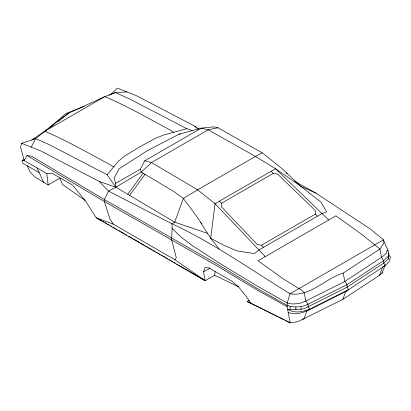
<?xml version="1.0" encoding="UTF-8"?>
<svg xmlns="http://www.w3.org/2000/svg" width="411" height="411" viewBox="0 0 411 411"><rect width="100%" height="100%" fill="white"/><g stroke="black" fill="none" stroke-linecap="round" stroke-linejoin="round"><path stroke-width="0.62" d="M385.097 265.131L382.107 273.099L379.574 275.267L342.918 299.331L298.16 321.566L290.145 322.918L287.161 306.74L287.222 302.994L290.027 293.752L383.448 239.819L387.373 248.979L386.499 253.284L381.429 257.404L344.772 281.468L305.805 301.063L299.29 303.637L292.144 303.955L287.222 302.994L257.831 286.385L222.115 264.843L192.538 245.757L180.948 236.972L172.147 228.372L171.901 223.764L108.586 191.115L99.169 181.426L40.848 150.94L21.619 143.3L20.55 147.128L24.254 160.655L46.808 173.514L52.736 173.663L72.752 185.217L86.176 201.986L96.189 217.773L205.176 280.698L214.629 275.236L215.143 271.496M317.503 216.176L315.417 214.074L315.504 210.725L277.651 174.141L273.284 173.355L271.203 171.253M172.147 228.372L171.598 239.67L176.298 257.692L175.024 259.803L205.176 280.698L203.543 271.877L205.079 267.51L209.009 267.982L231.809 281.145L238.447 286.77L246.359 296.593L250.71 303.056L290.145 322.918L285.326 320.297M219.438 201.138L221.524 203.24L221.324 206.656L257.147 244.411L261.396 245.264L263.482 247.365M382.107 273.099L382.209 271.948M294.702 181.277L315.936 193.17L370.208 228.901L383.448 239.819L383.905 243.142L379.918 249.03L343.262 273.089L344.772 281.468L347.038 284.633L347.038 287.202L348.728 289.56L309.755 309.154C302.722 311.872 294.358 313.727 287.654 309.206C294.589 309.617 301.746 310.598 308.07 306.801L347.038 287.202L383.694 263.138L388.251 259.079L388.251 256.361L388.863 253.289L387.804 249.898L387.804 251.049M388.251 259.079L388.863 256.089L388.863 253.289M342.918 299.331L345.682 291.543L385.379 265.496L389.315 261.36L390.45 256.885L388.678 255.097M379.574 275.267L382.338 267.484L383.093 266.58M140.408 169.234L144.677 160.835L201.395 128.088L213.807 126.855L217.974 127.78L262.28 152.892L281.838 168.453L300.754 186.26L321.104 202.289L326.637 211.835L322.008 213.576L258.976 249.965L254.347 253.566L236.947 250.874L223.63 245.182L210.673 238.267L197.321 217.255L183.321 198.482L174.043 191.665L141.24 172.081L140.408 169.234L115.548 183.352L115.835 187.185L174.68 222.161L207.581 233.366M31.236 147.123L35.634 138.656L44.732 131.279L68.601 113.189L104.79 96.606L115.357 92.629L126.876 91.905M388.251 256.361L383.694 260.569L347.038 284.633L308.07 304.232C301.587 307.449 293.993 307.767 287.181 305.409L257.831 288.866L216.402 263.61L104.312 199.541L31.472 156.201L27.023 155.558L24.254 160.655L22.055 160.398L22.785 163.182L39.189 172.656M127.862 194.131L143.146 173.18M129.773 195.235L145.052 174.285M217.974 127.78L208.197 129.794L151.479 162.535L141.24 172.081L115.835 187.185L107.127 174.737L118.584 161.112L124.62 156.088L139.473 147.004L155.204 138.43L163.902 134.947L186.851 128.71L192.214 130.528M109.341 95.224L111.525 93.96L117.263 88.082L136.493 95.722L194.809 126.208L198.672 129.326M43.407 132.578L44.732 131.279L104.79 96.606C127.133 106.033 148.15 118.245 169.502 129.671L173.714 132.239M44.537 131.823L65.796 113.585L84.342 106.382M51.123 126.881L54.118 124.533M58.115 121.404L68.601 113.189M382.338 267.484L385.379 265.496L383.694 263.138L383.694 260.569L381.429 257.404L379.918 249.03L361.31 234.039L335.885 215.826L258.036 260.769L283.462 278.982L301.15 289.904L304.294 292.689L305.805 301.063L308.07 304.232L308.07 306.801L309.755 309.154C303.616 313.192 295.298 314.877 288.224 312.499M348.728 289.56L345.682 291.543L306.714 311.142L303.95 318.926L302.121 319.342M35.079 138.096L31.801 139.992L21.619 143.3M27.208 165.736L30.07 171.957L35.027 177.105L48.159 184.94L59.836 178.199L62.616 184.611L85.041 200.327M221.524 203.24L273.284 173.355M203.543 271.877L210.083 268.1M261.396 245.264L315.417 214.074M278.483 316.938L247.124 301.551L249.333 300.271M315.936 193.17L300.754 186.26L275.596 168.715L255.462 156.437L208.197 129.794L201.395 128.088L179.098 134.186L146.845 150.981L119.046 168.854L114.135 177.932L115.548 183.352M262.28 152.892L255.462 156.437L197.629 189.825L183.321 198.482L174.68 222.161L171.901 223.764C213.576 243.071 251.003 269.827 290.027 293.752C309.858 297.215 325.445 278.35 343.262 273.089M111.525 93.96L115.357 92.629L128.53 98.393L186.851 128.71M22.055 160.398L24.475 159.571M179.098 134.186L180.326 133.996M144.677 160.835L151.479 162.535L197.629 189.825L215.045 203.671L265.265 256.598M99.169 181.426L115.835 187.185L108.586 191.115L104.312 199.541L104.312 201.467L109.881 218.801L113.302 224.17L175.024 259.803M113.302 224.17L96.189 217.773L101.779 220.707M247.124 301.551L250.71 303.056M214.629 275.236L238.719 286.909M279.624 317.498L284.186 319.737M107.127 174.737L48.806 144.42L35.634 138.656L31.801 139.992L44.732 131.279C67.075 140.706 88.098 152.918 109.444 164.343L113.662 166.912M287.161 306.74L257.831 290.449L216.402 265.537L104.312 201.467L27.023 155.558M102.894 221.324L104.004 221.966M105.118 222.608L106.783 223.569M107.898 224.211L109.007 224.853M110.677 225.819L111.787 226.461M112.902 227.103L114.571 228.064M115.681 228.706L116.796 229.348M118.46 230.314L119.575 230.956M120.685 231.599L124.579 233.844M125.689 234.486L126.804 235.128M128.473 236.089L132.363 238.339M133.477 238.981L139.591 242.511M140.706 243.153L144.595 245.403M145.71 246.04L147.374 247.006M148.489 247.648L152.383 249.893M153.493 250.535L155.163 251.501M156.272 252.143L157.387 252.786M158.497 253.428L160.167 254.388M161.276 255.031L162.391 255.673M163.501 256.315L165.171 257.281M166.28 257.923L167.395 258.565M169.065 259.526L170.175 260.168M171.289 260.81L172.954 261.771M174.069 262.413L175.178 263.055M176.817 264.021L177.906 264.663M178.996 265.3L205.176 280.698M194.809 126.208L198.159 129.085M328.656 219.998L275.596 168.715L215.045 203.671L210.673 238.267L219.181 249.035M200.547 222.336L201.801 223.718M286.416 172.759L287.022 173.868M37.047 168.037L43.71 182.371M46.808 173.514L48.159 184.94M301.042 306.709L301.042 309.432M295.858 306.986L295.858 309.786M290.12 306.298L290.12 309.175"/></g></svg>
